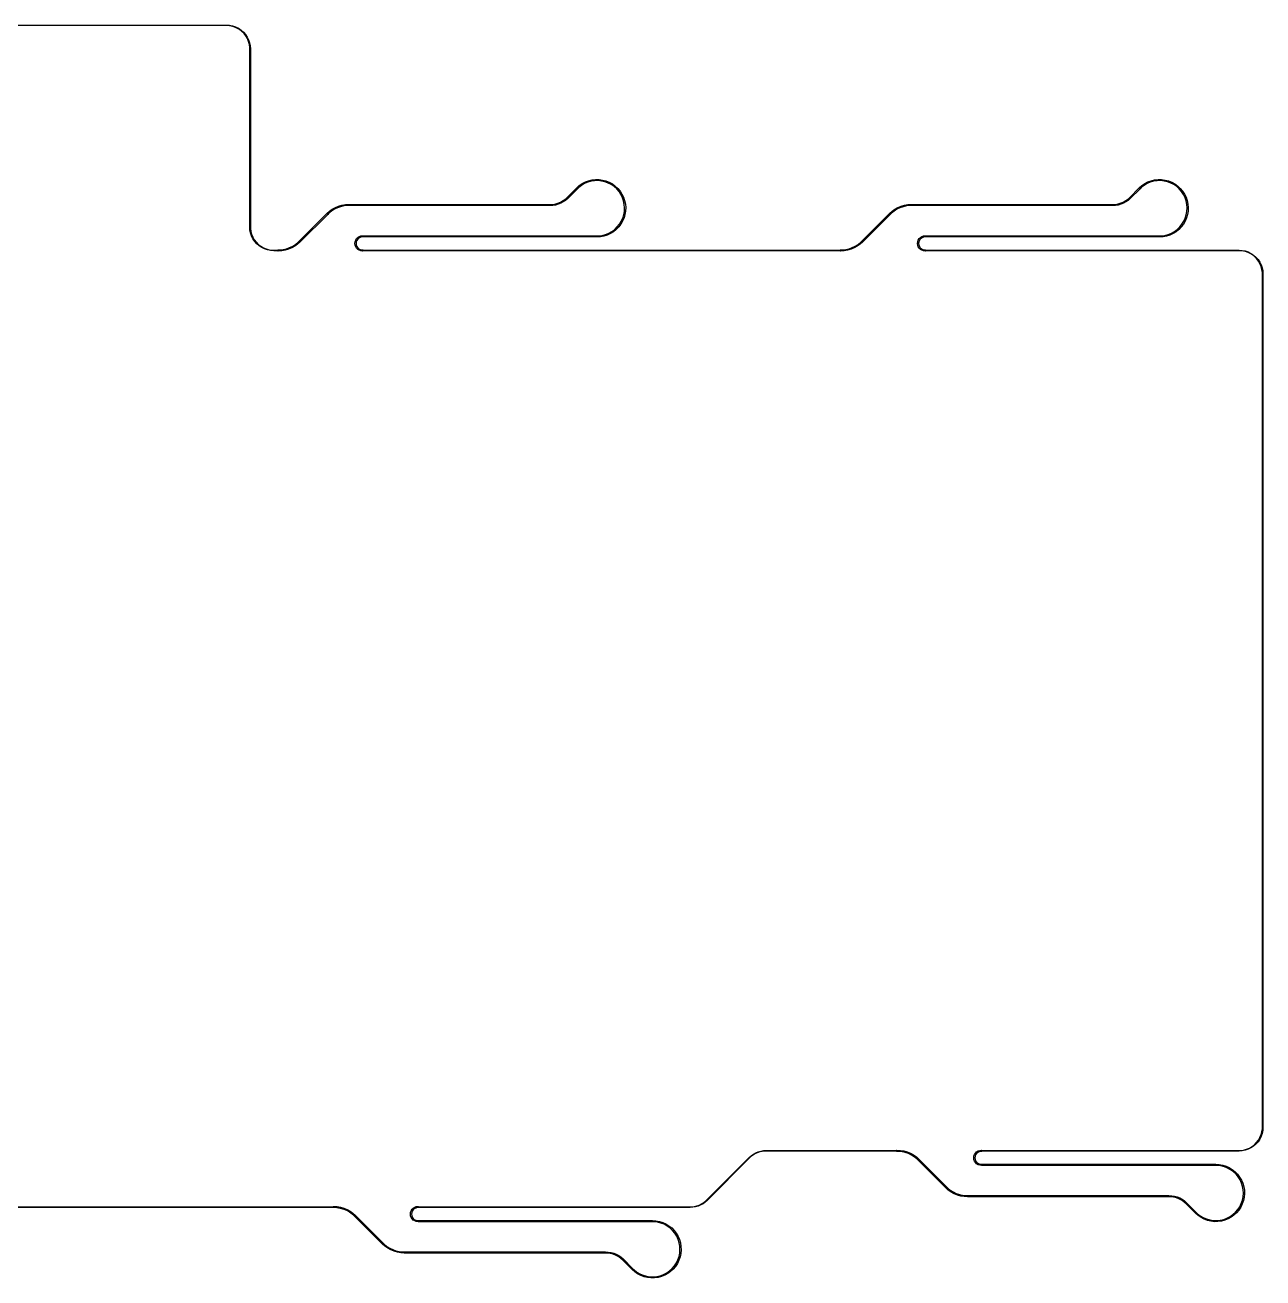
# Model space of a CAD drawing. Extents: x 19 to 228, y -128 to -16.
# Drawn here: x 123.6 to 228.4, y -127.6 to -21.6 of the extents above; entities that cross this region are included whole.
import ezdxf

# ---------------------------------------------------------------- set-up
doc = ezdxf.new("R2010")
doc.units = 0
doc.layers.add('BLACK', color=7, linetype='CONTINUOUS')

msp = doc.modelspace()

# ---------------------------------------------------------------- linework, layer by layer
at = {"layer": 'BLACK', "linetype": 'CONTINUOUS'}
for p, q in [((111.731865, -21.56875), (140.6475, -21.56875)), ((140.6475, -21.61875), (111.731865, -21.61875)), ((140.6475, -21.56875), (140.911813, -21.586074)), ((140.776947, -21.61875), (140.6475, -21.61875)), ((141.033626, -21.652543), (140.776947, -21.61875)), ((140.911813, -21.586074), (141.171604, -21.637751)), ((141.283699, -21.719551), (141.033626, -21.652543)), ((141.171604, -21.637751), (141.422427, -21.722895)), ((141.522885, -21.818627), (141.283699, -21.719551)), ((141.422427, -21.722895), (141.65999, -21.84005)), ((141.747093, -21.948076), (141.522885, -21.818627)), ((141.65999, -21.84005), (141.880228, -21.987212)), ((141.952486, -22.105683), (141.747093, -21.948076)), ((141.880228, -21.987212), (142.079374, -22.161862)), ((142.13555, -22.288751), (141.952486, -22.105683)), ((142.079374, -22.161862), (142.254019, -22.361012)), ((142.293152, -22.494148), (142.13555, -22.288751)), ((142.254019, -22.361012), (142.401175, -22.581254)), ((142.422595, -22.718359), (142.293152, -22.494148)), ((142.401175, -22.581254), (142.518324, -22.81882)), ((142.521665, -22.957548), (142.422595, -22.718359)), ((142.518324, -22.81882), (142.603462, -23.069645)), ((142.588667, -23.207622), (142.521665, -22.957548)), ((142.622454, -23.464302), (142.588667, -23.207622)), ((142.603462, -23.069645), (142.655132, -23.329437)), ((142.62245, -23.593749), (142.622454, -23.464302)), ((142.6225, -23.593749), (142.62245, -23.593749)), ((142.6225, -23.59375), (142.6225, -23.593749)), ((142.6225, -38.64375), (142.6225, -23.59375)), ((142.655132, -23.329437), (142.672425, -23.593374)), ((142.672425, -23.593374), (142.6725, -23.59375)), ((142.6725, -23.59375), (142.6725, -38.64375)), ((170.520522, -35.155206), (170.766394, -34.986521)), ((170.961126, -34.987929), (170.706295, -35.137937)), ((170.766394, -34.986521), (171.031066, -34.849203)), ((171.232866, -34.871319), (170.961126, -34.987929)), ((171.031066, -34.849203), (171.310557, -34.745315)), ((171.517161, -34.789974), (171.232866, -34.871319)), ((171.310557, -34.745315), (171.600662, -34.676422)), ((171.809456, -34.745198), (171.517161, -34.789974)), ((171.600662, -34.676422), (171.89702, -34.643559)), ((172.105065, -34.737709), (171.809456, -34.745198)), ((171.89702, -34.643559), (172.195171, -34.64722)), ((172.399251, -34.767627), (172.105065, -34.737709)), ((172.195171, -34.64722), (172.490632, -34.68735)), ((172.687301, -34.834472), (172.399251, -34.767627)), ((172.490632, -34.68735), (172.778958, -34.763346)), ((172.964597, -34.937173), (172.687301, -34.834472)), ((172.778958, -34.763346), (173.055814, -34.874065)), ((173.226696, -35.074085), (172.964597, -34.937173)), ((173.055814, -34.874065), (173.317034, -35.017841)), ((218.145522, -35.155206), (218.391394, -34.986521)), ((218.586126, -34.987929), (218.331295, -35.137937)), ((218.391394, -34.986521), (218.656066, -34.849203)), ((218.857866, -34.871319), (218.586126, -34.987929)), ((218.656066, -34.849203), (218.935557, -34.745315)), ((219.142161, -34.789974), (218.857866, -34.871319)), ((218.935557, -34.745315), (219.225662, -34.676422)), ((219.434456, -34.745198), (219.142161, -34.789974)), ((219.225662, -34.676422), (219.52202, -34.643559)), ((219.730065, -34.737709), (219.434456, -34.745198)), ((219.52202, -34.643559), (219.820171, -34.64722)), ((220.024251, -34.767627), (219.730065, -34.737709)), ((219.820171, -34.64722), (220.115632, -34.68735)), ((220.312301, -34.834472), (220.024251, -34.767627)), ((220.115632, -34.68735), (220.403958, -34.763346)), ((220.589597, -34.937173), (220.312301, -34.834472)), ((220.403958, -34.763346), (220.680814, -34.874065)), ((220.851696, -35.074085), (220.589597, -34.937173)), ((220.680814, -34.874065), (220.942034, -35.017841)), ((169.471024, -36.178841), (170.297145, -35.35272)), ((170.367854, -35.423431), (169.541281, -36.250005)), ((170.297145, -35.35272), (170.297147, -35.352718)), ((170.297147, -35.352719), (170.520522, -35.155206)), ((170.297147, -35.352718), (170.297147, -35.352719)), ((170.367857, -35.42343), (170.367854, -35.423431)), ((170.367858, -35.42343), (170.367857, -35.42343)), ((170.472459, -35.318937), (170.367858, -35.42343)), ((170.706295, -35.137937), (170.472459, -35.318937)), ((173.469398, -35.243012), (173.226696, -35.074085)), ((173.317034, -35.017841), (173.55869, -35.192512)), ((173.688814, -35.441249), (173.469398, -35.243012)), ((173.55869, -35.192512), (173.777148, -35.39545)), ((173.881426, -35.665617), (173.688814, -35.441249)), ((173.777148, -35.39545), (173.96912, -35.623604)), ((174.044148, -35.912522), (173.881426, -35.665617)), ((173.96912, -35.623604), (174.131721, -35.873541)), ((174.174374, -36.178007), (174.044148, -35.912522)), ((174.131721, -35.873541), (174.262504, -36.141503)), ((217.096024, -36.178841), (217.922145, -35.35272)), ((217.992854, -35.423431), (217.166281, -36.250005)), ((217.922145, -35.35272), (217.922147, -35.352718)), ((217.922147, -35.352719), (218.145522, -35.155206)), ((217.922147, -35.352718), (217.922147, -35.352719)), ((217.992857, -35.42343), (217.992854, -35.423431)), ((217.992858, -35.42343), (217.992857, -35.42343)), ((218.097459, -35.318937), (217.992858, -35.42343)), ((218.331295, -35.137937), (218.097459, -35.318937)), ((221.094398, -35.243012), (220.851696, -35.074085)), ((220.942034, -35.017841), (221.18369, -35.192512)), ((221.313814, -35.441249), (221.094398, -35.243012)), ((221.18369, -35.192512), (221.402148, -35.39545)), ((221.506426, -35.665617), (221.313814, -35.441249)), ((221.402148, -35.39545), (221.59412, -35.623604)), ((221.669148, -35.912522), (221.506426, -35.665617)), ((221.59412, -35.623604), (221.756721, -35.873541)), ((221.799374, -36.178007), (221.669148, -35.912522)), ((221.756721, -35.873541), (221.887504, -36.141503)), ((149.610475, -37.153075), (149.868572, -37.010425)), ((150.039956, -37.038879), (149.783967, -37.162162)), ((149.868572, -37.010425), (150.141017, -36.897569)), ((150.308138, -36.945033), (150.039956, -37.038879)), ((150.141017, -36.897569), (150.424386, -36.815926)), ((150.585141, -36.881804), (150.308138, -36.945033)), ((150.424386, -36.815926), (150.715113, -36.766524)), ((150.867482, -36.849986), (150.585141, -36.881804)), ((150.715113, -36.766524), (151.009544, -36.749983)), ((151.009409, -36.849983), (150.867482, -36.849986)), ((151.009545, -36.85001), (151.009409, -36.849983)), ((151.009544, -36.749983), (151.009544, -36.75001)), ((151.009544, -36.75001), (151.009545, -36.75001)), ((151.009545, -36.75001), (168.04754, -36.75001)), ((151.009546, -36.85001), (151.009545, -36.85001)), ((168.04754, -36.85001), (151.009546, -36.85001)), ((168.04754, -36.75001), (168.047546, -36.750011)), ((168.047545, -36.850008), (168.04754, -36.85001)), ((168.047549, -36.85001), (168.047545, -36.850008)), ((168.047546, -36.750011), (168.047551, -36.75001)), ((168.047827, -36.849952), (168.047549, -36.850008)), ((168.047549, -36.850008), (168.047549, -36.85001)), ((168.047551, -36.75001), (168.047551, -36.749968)), ((168.047551, -36.749968), (168.17874, -36.750037)), ((168.282573, -36.837146), (168.047827, -36.849952)), ((168.17874, -36.750037), (168.438999, -36.71675)), ((168.514806, -36.798819), (168.282573, -36.837146)), ((168.438999, -36.71675), (168.69293, -36.650709)), ((168.741488, -36.735445), (168.514806, -36.798819)), ((168.69293, -36.650709), (168.936429, -36.552981)), ((168.959925, -36.647775), (168.741488, -36.735445)), ((168.936429, -36.552981), (169.165559, -36.425145)), ((169.167523, -36.536851), (168.959925, -36.647775)), ((169.165559, -36.425145), (169.376616, -36.269269)), ((169.361815, -36.403991), (169.167523, -36.536851)), ((169.540492, -36.250774), (169.361815, -36.403991)), ((169.376616, -36.269269), (169.471024, -36.178841)), ((169.540493, -36.250775), (169.540492, -36.250774)), ((169.540697, -36.250395), (169.540493, -36.250775)), ((169.541281, -36.250005), (169.540697, -36.250395)), ((174.270014, -36.457817), (174.174374, -36.178007)), ((174.262504, -36.141503), (174.359501, -36.423459)), ((174.329538, -36.747468), (174.270014, -36.457817)), ((174.351991, -37.042318), (174.329538, -36.747468)), ((174.337013, -37.337643), (174.351991, -37.042318)), ((174.359501, -36.423459), (174.421255, -36.715167)), ((174.421255, -36.715167), (174.446837, -37.012242)), ((174.446837, -37.012242), (174.435861, -37.310214)), ((197.235475, -37.153075), (197.493572, -37.010425)), ((197.664956, -37.038879), (197.408967, -37.162162)), ((197.493572, -37.010425), (197.766017, -36.897569)), ((197.933138, -36.945033), (197.664956, -37.038879)), ((197.766017, -36.897569), (198.049386, -36.815926)), ((198.210141, -36.881804), (197.933138, -36.945033)), ((198.049386, -36.815926), (198.340113, -36.766524)), ((198.492482, -36.849986), (198.210141, -36.881804)), ((198.340113, -36.766524), (198.634544, -36.749983)), ((198.634409, -36.849983), (198.492482, -36.849986)), ((198.634545, -36.85001), (198.634409, -36.849983)), ((198.634544, -36.749983), (198.634544, -36.75001)), ((198.634544, -36.75001), (198.634545, -36.75001)), ((198.634545, -36.75001), (215.67254, -36.75001)), ((198.634546, -36.85001), (198.634545, -36.85001)), ((215.67254, -36.85001), (198.634546, -36.85001)), ((215.67254, -36.75001), (215.672546, -36.750011)), ((215.672545, -36.850008), (215.67254, -36.85001)), ((215.672549, -36.85001), (215.672545, -36.850008)), ((215.672546, -36.750011), (215.672551, -36.75001)), ((215.672827, -36.849952), (215.672549, -36.850008)), ((215.672549, -36.850008), (215.672549, -36.85001)), ((215.672551, -36.75001), (215.672551, -36.749968)), ((215.672551, -36.749968), (215.80374, -36.750037)), ((215.907573, -36.837146), (215.672827, -36.849952)), ((215.80374, -36.750037), (216.063999, -36.71675)), ((216.139806, -36.798819), (215.907573, -36.837146)), ((216.063999, -36.71675), (216.31793, -36.650709)), ((216.366488, -36.735445), (216.139806, -36.798819)), ((216.31793, -36.650709), (216.561429, -36.552981)), ((216.584925, -36.647775), (216.366488, -36.735445)), ((216.561429, -36.552981), (216.790559, -36.425145)), ((216.792523, -36.536851), (216.584925, -36.647775)), ((216.790559, -36.425145), (217.001616, -36.269269)), ((216.986815, -36.403991), (216.792523, -36.536851)), ((217.165492, -36.250774), (216.986815, -36.403991)), ((217.001616, -36.269269), (217.096024, -36.178841)), ((217.165493, -36.250775), (217.165492, -36.250774)), ((217.165697, -36.250395), (217.165493, -36.250775)), ((217.166281, -36.250005), (217.165697, -36.250395)), ((221.895014, -36.457817), (221.799374, -36.178007)), ((221.887504, -36.141503), (221.984501, -36.423459)), ((221.954538, -36.747468), (221.895014, -36.457817)), ((221.976991, -37.042318), (221.954538, -36.747468)), ((221.962013, -37.337643), (221.976991, -37.042318)), ((221.984501, -36.423459), (222.046255, -36.715167)), ((222.046255, -36.715167), (222.071837, -37.012242)), ((222.071837, -37.012242), (222.060861, -37.310214)), ((146.817498, -39.85282), (149.150089, -37.520229)), ((149.2208, -37.59094), (146.888207, -39.923531)), ((149.150089, -37.520228), (149.369972, -37.323725)), ((149.150089, -37.520229), (149.150089, -37.520228)), ((149.321253, -37.490484), (149.2208, -37.59094)), ((149.543391, -37.313331), (149.321253, -37.490484)), ((149.369972, -37.323725), (149.610475, -37.153075)), ((149.783967, -37.162162), (149.543391, -37.313331)), ((174.187966, -38.165031), (174.037823, -38.422645)), ((174.07286, -38.179548), (174.19632, -37.910851)), ((174.305445, -37.890976), (174.187966, -38.165031)), ((174.19632, -37.910851), (174.284844, -37.628708)), ((174.284844, -37.628708), (174.337013, -37.337643)), ((174.388493, -37.604601), (174.305445, -37.890976)), ((174.435861, -37.310214), (174.388493, -37.604601)), ((194.442498, -39.85282), (196.775089, -37.520229)), ((196.8458, -37.59094), (194.513207, -39.923531)), ((196.775089, -37.520228), (196.994972, -37.323725)), ((196.775089, -37.520229), (196.775089, -37.520228)), ((196.946253, -37.490484), (196.8458, -37.59094)), ((197.168391, -37.313331), (196.946253, -37.490484)), ((196.994972, -37.323725), (197.235475, -37.153075)), ((197.408967, -37.162162), (197.168391, -37.313331)), ((221.812966, -38.165031), (221.662823, -38.422645)), ((221.69786, -38.179548), (221.82132, -37.910851)), ((221.930445, -37.890976), (221.812966, -38.165031)), ((221.82132, -37.910851), (221.909844, -37.628708)), ((221.909844, -37.628708), (221.962013, -37.337643)), ((222.013493, -37.604601), (221.930445, -37.890976)), ((222.060861, -37.310214), (222.013493, -37.604601)), ((142.622574, -38.644125), (142.6225, -38.64375)), ((142.639868, -38.908063), (142.622574, -38.644125)), ((142.691538, -39.167855), (142.639868, -38.908063)), ((142.6725, -38.64375), (142.6725, -38.643751)), ((142.6725, -38.643751), (142.67255, -38.643751)), ((142.67255, -38.643751), (142.672546, -38.773198)), ((142.672546, -38.773198), (142.706333, -39.029878)), ((142.776676, -39.41868), (142.691538, -39.167855)), ((142.706333, -39.029878), (142.773335, -39.279952)), ((172.743751, -39.291617), (173.018357, -39.181926)), ((173.16239, -39.216089), (172.8913, -39.340257)), ((173.018357, -39.181926), (173.276905, -39.03842)), ((173.416242, -39.05967), (173.16239, -39.216089)), ((173.276905, -39.03842), (173.515251, -38.8634)), ((173.649038, -38.873354), (173.416242, -39.05967)), ((173.515251, -38.8634), (173.729575, -38.65967)), ((173.857276, -38.659942), (173.649038, -38.873354)), ((173.729575, -38.65967), (173.916443, -38.430496)), ((174.037823, -38.422645), (173.857276, -38.659942)), ((173.916443, -38.430496), (174.07286, -38.179548)), ((220.368751, -39.291617), (220.643357, -39.181926)), ((220.78739, -39.216089), (220.5163, -39.340257)), ((220.643357, -39.181926), (220.901905, -39.03842)), ((221.041242, -39.05967), (220.78739, -39.216089)), ((220.901905, -39.03842), (221.140251, -38.8634)), ((221.274038, -38.873354), (221.041242, -39.05967)), ((221.140251, -38.8634), (221.354575, -38.65967)), ((221.482276, -38.659942), (221.274038, -38.873354)), ((221.354575, -38.65967), (221.541443, -38.430496)), ((221.662823, -38.422645), (221.482276, -38.659942)), ((221.541443, -38.430496), (221.69786, -38.179548)), ((142.773335, -39.279952), (142.872405, -39.519141)), ((142.893825, -39.656246), (142.776676, -39.41868)), ((142.872405, -39.519141), (143.001848, -39.743352)), ((143.040981, -39.876488), (142.893825, -39.656246)), ((143.001848, -39.743352), (143.15945, -39.948749)), ((143.215626, -40.075638), (143.040981, -39.876488)), ((143.15945, -39.948749), (143.342514, -40.131817)), ((143.414772, -40.250288), (143.215626, -40.075638)), ((143.342514, -40.131817), (143.547907, -40.289424)), ((143.63501, -40.39745), (143.414772, -40.250288)), ((143.547907, -40.289424), (143.772115, -40.418873)), ((145.998336, -40.404868), (146.254325, -40.281589)), ((146.427816, -40.290679), (146.169719, -40.433325)), ((146.254325, -40.281589), (146.494901, -40.130425)), ((146.66832, -40.120033), (146.427816, -40.290679)), ((146.494901, -40.130425), (146.717041, -39.953276)), ((146.888206, -39.923533), (146.66832, -40.120033)), ((146.717041, -39.953276), (146.817496, -39.852822)), ((146.817496, -39.852822), (146.817498, -39.85282)), ((146.888207, -39.923531), (146.888206, -39.923534)), ((146.888206, -39.923534), (146.888206, -39.923533)), ((151.52715, -40.0484), (151.54333, -39.904796)), ((151.54333, -40.192004), (151.52715, -40.0484)), ((151.54333, -39.904796), (151.59106, -39.768393)), ((151.59106, -40.328407), (151.54333, -40.192004)), ((151.59106, -39.768393), (151.667945, -39.646031)), ((151.639108, -39.916931), (151.623145, -40.0484)), ((151.623145, -40.0484), (151.639108, -40.179869)), ((151.68607, -39.793102), (151.639108, -39.916931)), ((151.639108, -40.179869), (151.68607, -40.303698)), ((151.667945, -39.646031), (151.770131, -39.543845)), ((151.761302, -39.68411), (151.68607, -39.793102)), ((151.860431, -39.59629), (151.761302, -39.68411)), ((151.770131, -39.543845), (151.892493, -39.46696)), ((151.977696, -39.534744), (151.860431, -39.59629)), ((151.892493, -39.46696), (152.028896, -39.41923)), ((152.106283, -39.50305), (151.977696, -39.534744)), ((152.028896, -39.41923), (152.1725, -39.40305)), ((152.172108, -39.50305), (152.106283, -39.50305)), ((152.1725, -39.503128), (152.172108, -39.50305)), ((152.1725, -39.40305), (152.1725, -39.403128)), ((152.1725, -39.403128), (172.0163, -39.403122)), ((172.0163, -39.503122), (152.1725, -39.503128)), ((172.0163, -39.403122), (172.016535, -39.403168)), ((172.313913, -39.484885), (172.0163, -39.503169)), ((172.0163, -39.503169), (172.0163, -39.503122)), ((172.016535, -39.403168), (172.164152, -39.403094)), ((172.164152, -39.403094), (172.457486, -39.365735)), ((172.607049, -39.430307), (172.313913, -39.484885)), ((172.457486, -39.365735), (172.743751, -39.291617)), ((172.8913, -39.340257), (172.607049, -39.430307)), ((193.623336, -40.404868), (193.879325, -40.281589)), ((194.052816, -40.290679), (193.794719, -40.433325)), ((193.879325, -40.281589), (194.119901, -40.130425)), ((194.29332, -40.120033), (194.052816, -40.290679)), ((194.119901, -40.130425), (194.342041, -39.953276)), ((194.513206, -39.923533), (194.29332, -40.120033)), ((194.342041, -39.953276), (194.442496, -39.852822)), ((194.442496, -39.852822), (194.442498, -39.85282)), ((194.513207, -39.923531), (194.513206, -39.923534)), ((194.513206, -39.923534), (194.513206, -39.923533)), ((199.15215, -40.0484), (199.16833, -39.904796)), ((199.16833, -40.192004), (199.15215, -40.0484)), ((199.16833, -39.904796), (199.21606, -39.768393)), ((199.21606, -40.328407), (199.16833, -40.192004)), ((199.21606, -39.768393), (199.292945, -39.646031)), ((199.264108, -39.916931), (199.248145, -40.0484)), ((199.248145, -40.0484), (199.264108, -40.179869)), ((199.31107, -39.793102), (199.264108, -39.916931)), ((199.264108, -40.179869), (199.31107, -40.303698)), ((199.292945, -39.646031), (199.395131, -39.543845)), ((199.386302, -39.68411), (199.31107, -39.793102)), ((199.485431, -39.59629), (199.386302, -39.68411)), ((199.395131, -39.543845), (199.517493, -39.46696)), ((199.602696, -39.534744), (199.485431, -39.59629)), ((199.517493, -39.46696), (199.653896, -39.41923)), ((199.731283, -39.50305), (199.602696, -39.534744)), ((199.653896, -39.41923), (199.7975, -39.40305)), ((199.797108, -39.50305), (199.731283, -39.50305)), ((199.7975, -39.503128), (199.797108, -39.50305)), ((199.7975, -39.40305), (199.7975, -39.403128)), ((199.7975, -39.403128), (219.6413, -39.403122)), ((219.6413, -39.503122), (199.7975, -39.503128)), ((219.6413, -39.403122), (219.641535, -39.403168)), ((219.938913, -39.484885), (219.6413, -39.503169)), ((219.6413, -39.503169), (219.6413, -39.503122)), ((219.641535, -39.403168), (219.789152, -39.403094)), ((219.789152, -39.403094), (220.082486, -39.365735)), ((220.232049, -39.430307), (219.938913, -39.484885)), ((220.082486, -39.365735), (220.368751, -39.291617)), ((220.5163, -39.340257), (220.232049, -39.430307)), ((143.872573, -40.514605), (143.63501, -40.39745)), ((143.772115, -40.418873), (144.011301, -40.517949)), ((144.123396, -40.599749), (143.872573, -40.514605)), ((144.011301, -40.517949), (144.261374, -40.584957)), ((144.383187, -40.651426), (144.123396, -40.599749)), ((144.261374, -40.584957), (144.518053, -40.61875)), ((144.6475, -40.66875), (144.383187, -40.651426)), ((144.518053, -40.61875), (144.6475, -40.61875)), ((144.6475, -40.61875), (144.988135, -40.618752)), ((144.988134, -40.668752), (144.6475, -40.66875)), ((144.999362, -40.684204), (144.988134, -40.668752)), ((144.988135, -40.618752), (144.99936, -40.603303)), ((144.99936, -40.603303), (145.028749, -40.593753)), ((145.028751, -40.693753), (144.999362, -40.684204)), ((145.028749, -40.593753), (145.028749, -40.593758)), ((145.028749, -40.593758), (145.170812, -40.593755)), ((145.32318, -40.677218), (145.028751, -40.693758)), ((145.028751, -40.693758), (145.028751, -40.693753)), ((145.170812, -40.593755), (145.453152, -40.561939)), ((145.613906, -40.627818), (145.32318, -40.677218)), ((145.453152, -40.561939), (145.730154, -40.498712)), ((145.897274, -40.546178), (145.613906, -40.627818)), ((145.730154, -40.498712), (145.998336, -40.404868)), ((146.169719, -40.433325), (145.897274, -40.546178)), ((151.667945, -40.450769), (151.59106, -40.328407)), ((151.770131, -40.552955), (151.667945, -40.450769)), ((151.68607, -40.303698), (151.761302, -40.41269)), ((151.761302, -40.41269), (151.860431, -40.50051)), ((151.892493, -40.62984), (151.770131, -40.552955)), ((151.860431, -40.50051), (151.977696, -40.562056)), ((152.028896, -40.67757), (151.892493, -40.62984)), ((151.977696, -40.562056), (152.106283, -40.59375)), ((152.1725, -40.69375), (152.028896, -40.67757)), ((152.106283, -40.59375), (152.1725, -40.59375)), ((152.1725, -40.59375), (152.201889, -40.603299)), ((152.201889, -40.684201), (152.1725, -40.69375)), ((152.201889, -40.603299), (152.213115, -40.61875)), ((152.213115, -40.66875), (152.201889, -40.684201)), ((152.213115, -40.61875), (192.613137, -40.61875)), ((192.613133, -40.66875), (152.213115, -40.66875)), ((192.624362, -40.684204), (192.613133, -40.66875)), ((192.613137, -40.61875), (192.62436, -40.603303)), ((192.62436, -40.603303), (192.653749, -40.593753)), ((192.653751, -40.693753), (192.624362, -40.684204)), ((192.653749, -40.593753), (192.653749, -40.593758)), ((192.653749, -40.593758), (192.795812, -40.593755)), ((192.94818, -40.677218), (192.653751, -40.693758)), ((192.653751, -40.693758), (192.653751, -40.693753)), ((192.795812, -40.593755), (193.078152, -40.561939)), ((193.238906, -40.627818), (192.94818, -40.677218)), ((193.078152, -40.561939), (193.355154, -40.498712)), ((193.522274, -40.546178), (193.238906, -40.627818)), ((193.355154, -40.498712), (193.623336, -40.404868)), ((193.794719, -40.433325), (193.522274, -40.546178)), ((199.292945, -40.450769), (199.21606, -40.328407)), ((199.395131, -40.552955), (199.292945, -40.450769)), ((199.31107, -40.303698), (199.386302, -40.41269)), ((199.386302, -40.41269), (199.485431, -40.50051)), ((199.517493, -40.62984), (199.395131, -40.552955)), ((199.485431, -40.50051), (199.602696, -40.562056)), ((199.653896, -40.67757), (199.517493, -40.62984)), ((199.602696, -40.562056), (199.731283, -40.59375)), ((199.7975, -40.69375), (199.653896, -40.67757)), ((199.731283, -40.59375), (199.7975, -40.59375)), ((199.7975, -40.59375), (199.826889, -40.603299)), ((199.826889, -40.684201), (199.7975, -40.69375)), ((199.826889, -40.603299), (199.838115, -40.61875)), ((199.838115, -40.66875), (199.826889, -40.684201)), ((199.838115, -40.61875), (209.3225, -40.61875)), ((209.3225, -40.66875), (199.838115, -40.66875)), ((209.3225, -40.61875), (226.3725, -40.61875)), ((226.3725, -40.66875), (209.3225, -40.66875)), ((226.3725, -40.61875), (226.636813, -40.636074)), ((226.501947, -40.66875), (226.3725, -40.66875)), ((226.758626, -40.702543), (226.501947, -40.66875)), ((226.636813, -40.636074), (226.896604, -40.687751)), ((227.008699, -40.769551), (226.758626, -40.702543)), ((226.896604, -40.687751), (227.147427, -40.772895)), ((227.247885, -40.868627), (227.008699, -40.769551)), ((227.147427, -40.772895), (227.38499, -40.89005)), ((227.472093, -40.998076), (227.247885, -40.868627)), ((227.38499, -40.89005), (227.605228, -41.037212)), ((227.677486, -41.155683), (227.472093, -40.998076)), ((227.605228, -41.037212), (227.804374, -41.211862)), ((227.86055, -41.338751), (227.677486, -41.155683)), ((227.804374, -41.211862), (227.979019, -41.411012)), ((228.018152, -41.544148), (227.86055, -41.338751)), ((227.979019, -41.411012), (228.126175, -41.631254)), ((228.147595, -41.768359), (228.018152, -41.544148)), ((228.126175, -41.631254), (228.243324, -41.86882)), ((228.246665, -42.007548), (228.147595, -41.768359)), ((228.243324, -41.86882), (228.328462, -42.119645)), ((228.313667, -42.257622), (228.246665, -42.007548)), ((228.347454, -42.514302), (228.313667, -42.257622)), ((228.328462, -42.119645), (228.380132, -42.379437)), ((228.380132, -42.379437), (228.397425, -42.643374)), ((228.34745, -42.643749), (228.347454, -42.514302)), ((228.3475, -42.643749), (228.34745, -42.643749)), ((228.3475, -42.64375), (228.3475, -42.643749)), ((228.3475, -114.84375), (228.3475, -42.64375)), ((228.397425, -42.643374), (228.3975, -42.64375)), ((228.3975, -42.64375), (228.3975, -114.843749)), ((228.14764, -115.719163), (228.246713, -115.479968)), ((228.328511, -115.367868), (228.243371, -115.618699)), ((228.246713, -115.479968), (228.313716, -115.229888)), ((228.313716, -115.229888), (228.347503, -114.973201)), ((228.380182, -115.10807), (228.328511, -115.367868)), ((228.3475, -114.843751), (228.3475, -114.84375)), ((228.347503, -114.973201), (228.3475, -114.843751)), ((228.3975, -114.843749), (228.380182, -115.10807)), ((227.008715, -116.717997), (227.247908, -116.618918)), ((227.385015, -116.597493), (227.147446, -116.714651)), ((227.247908, -116.618918), (227.472121, -116.489466)), ((227.605259, -116.450328), (227.385015, -116.597493)), ((227.472121, -116.489466), (227.677519, -116.331855)), ((227.804409, -116.275673), (227.605259, -116.450328)), ((227.677519, -116.331855), (227.860588, -116.148782)), ((227.979058, -116.076518), (227.804409, -116.275673)), ((227.860588, -116.148782), (228.018193, -115.94338)), ((228.126218, -115.856271), (227.979058, -116.076518)), ((228.018193, -115.94338), (228.14764, -115.719163)), ((228.243371, -115.618699), (228.126218, -115.856271)), ((181.315608, -121.002785), (184.906536, -117.411859)), ((184.94189, -117.447215), (181.350964, -121.038142)), ((184.906536, -117.411859), (184.906537, -117.411858)), ((184.906537, -117.411858), (185.075863, -117.260546)), ((184.941891, -117.447216), (184.94189, -117.447215)), ((185.02032, -117.36879), (184.941891, -117.447216)), ((185.193754, -117.230486), (185.02032, -117.36879)), ((185.075863, -117.260546), (185.261067, -117.129141)), ((185.381581, -117.112469), (185.193754, -117.230486)), ((185.261067, -117.129141), (185.459817, -117.019297)), ((185.58144, -117.016221), (185.381581, -117.112469)), ((185.459817, -117.019297), (185.669615, -116.932394)), ((185.790819, -116.942955), (185.58144, -117.016221)), ((185.669615, -116.932394), (185.887824, -116.869526)), ((186.007083, -116.89359), (185.790819, -116.942955)), ((185.887824, -116.869526), (186.111699, -116.831483)), ((186.227514, -116.868747), (186.007083, -116.89359)), ((186.111699, -116.831483), (186.338426, -116.818743)), ((186.338428, -116.868743), (186.227514, -116.868747)), ((186.338426, -116.818743), (186.338426, -116.81875)), ((186.338426, -116.81875), (186.340463, -116.819411)), ((186.340464, -116.868088), (186.338428, -116.86875)), ((186.338428, -116.86875), (186.338428, -116.868743)), ((186.340463, -116.819411), (186.343791, -116.81875)), ((186.343791, -116.86875), (186.340464, -116.868088)), ((186.343791, -116.81875), (197.375635, -116.81875)), ((197.375635, -116.86875), (186.343791, -116.86875)), ((197.375635, -116.81875), (197.386862, -116.803299)), ((197.38686, -116.8842), (197.375635, -116.86875)), ((197.416249, -116.89375), (197.38686, -116.8842)), ((197.386862, -116.803299), (197.416251, -116.79375)), ((197.558311, -116.893753), (197.416249, -116.89375)), ((197.416251, -116.79375), (197.710679, -116.81029)), ((197.840649, -116.92557), (197.558311, -116.893753)), ((197.710679, -116.81029), (198.001403, -116.859692)), ((198.117649, -116.988799), (197.840649, -116.92557)), ((198.001403, -116.859692), (198.284768, -116.941335)), ((198.385828, -117.082645), (198.117649, -116.988799)), ((198.284768, -116.941335), (198.55721, -117.05419)), ((198.641813, -117.205927), (198.385828, -117.082645)), ((198.55721, -117.05419), (198.815304, -117.19684)), ((198.882385, -117.357096), (198.641813, -117.205927)), ((198.815304, -117.19684), (199.055802, -117.367491)), ((199.104519, -117.534249), (198.882385, -117.357096)), ((199.055802, -117.367491), (199.2755, -117.563832)), ((199.20497, -117.634705), (199.104519, -117.534249)), ((199.204995, -117.63468), (199.20497, -117.634705)), ((199.204997, -117.634681), (199.204995, -117.63468)), ((201.537589, -119.967274), (199.204997, -117.634681)), ((199.2755, -117.563832), (199.275706, -117.56397)), ((199.275706, -117.56397), (199.275707, -117.56397)), ((199.275707, -117.56397), (199.275708, -117.563972)), ((199.275708, -117.563972), (201.6083, -119.896563)), ((203.914725, -117.4391), (203.930903, -117.295513)), ((203.930903, -117.582687), (203.914725, -117.4391)), ((203.930903, -117.295513), (203.978627, -117.159126)), ((203.978627, -117.719074), (203.930903, -117.582687)), ((203.978627, -117.159126), (204.055504, -117.036778)), ((204.026681, -117.307649), (204.01072, -117.4391)), ((204.01072, -117.4391), (204.026681, -117.570551)), ((204.073637, -117.183837), (204.026681, -117.307649)), ((204.026681, -117.570551), (204.073637, -117.694363)), ((204.055504, -117.036778), (204.157678, -116.934604)), ((204.148858, -117.07486), (204.073637, -117.183837)), ((204.073637, -117.694363), (204.148858, -117.80334)), ((204.247973, -116.987051), (204.148858, -117.07486)), ((204.157678, -116.934604), (204.280026, -116.857727)), ((204.365223, -116.925514), (204.247973, -116.987051)), ((204.280026, -116.857727), (204.416413, -116.810003)), ((204.493792, -116.893825), (204.365223, -116.925514)), ((204.416413, -116.810003), (204.56, -116.793825)), ((204.56, -116.893825), (204.493792, -116.893825)), ((204.56, -116.793825), (204.56, -116.793753)), ((204.56, -116.793753), (204.589389, -116.803302)), ((204.589389, -116.884204), (204.56, -116.893753)), ((204.56, -116.893753), (204.56, -116.893825)), ((204.589389, -116.803302), (204.600612, -116.818749)), ((204.600617, -116.868749), (204.589389, -116.884204)), ((204.600612, -116.818749), (226.3725, -116.8187)), ((226.372346, -116.8687), (204.600617, -116.868749)), ((226.3725, -116.86875), (226.372346, -116.8687)), ((226.3725, -116.8187), (226.373003, -116.8188)), ((226.63682, -116.851475), (226.3725, -116.8688)), ((226.3725, -116.8688), (226.3725, -116.86875)), ((226.373003, -116.8188), (226.50195, -116.8188)), ((226.50195, -116.8188), (226.758636, -116.785006)), ((226.896617, -116.799798), (226.63682, -116.851475)), ((226.758636, -116.785006), (227.008715, -116.717997)), ((227.147446, -116.714651), (226.896617, -116.799798)), ((204.055504, -117.841422), (203.978627, -117.719074)), ((204.157678, -117.943596), (204.055504, -117.841422)), ((204.148858, -117.80334), (204.247973, -117.891149)), ((204.280026, -118.020473), (204.157678, -117.943596)), ((204.247973, -117.891149), (204.365223, -117.952686)), ((204.416413, -118.068197), (204.280026, -118.020473)), ((204.365223, -117.952686), (204.493792, -117.984375)), ((204.56, -118.084375), (204.416413, -118.068197)), ((204.493792, -117.984375), (204.56, -117.984375)), ((204.56, -117.984375), (224.4038, -117.984381)), ((224.4038, -118.084381), (204.56, -118.084375)), ((224.4038, -117.984381), (224.701406, -118.002665)), ((224.551649, -118.084456), (224.4038, -118.084381)), ((224.844977, -118.121814), (224.551649, -118.084456)), ((224.701406, -118.002665), (224.994537, -118.057241)), ((225.131235, -118.195931), (224.844977, -118.121814)), ((224.994537, -118.057241), (225.278782, -118.147289)), ((225.405835, -118.30562), (225.131235, -118.195931)), ((225.278782, -118.147289), (225.549866, -118.271455)), ((225.664378, -118.449122), (225.405835, -118.30562)), ((225.549866, -118.271455), (225.803713, -118.42787)), ((225.902718, -118.624138), (225.664378, -118.449122)), ((225.803713, -118.42787), (226.036504, -118.614183)), ((226.117038, -118.827863), (225.902718, -118.624138)), ((226.036504, -118.614183), (226.244737, -118.82759)), ((226.303902, -119.057033), (226.117038, -118.827863)), ((226.244737, -118.82759), (226.425282, -119.064882)), ((226.460316, -119.307975), (226.303902, -119.057033)), ((226.425282, -119.064882), (226.575421, -119.322491)), ((226.583773, -119.576667), (226.460316, -119.307975)), ((226.575421, -119.322491), (226.692897, -119.59654)), ((226.672295, -119.858803), (226.583773, -119.576667)), ((226.692897, -119.59654), (226.775944, -119.882909)), ((201.537749, -119.96738), (201.537589, -119.967274)), ((201.757489, -120.163757), (201.537749, -119.96738)), ((201.6083, -119.896563), (201.608318, -119.896544)), ((201.608318, -119.896544), (201.708771, -119.996999)), ((201.708771, -119.996999), (201.930906, -120.174151)), ((201.997989, -120.334406), (201.757489, -120.163757)), ((201.930906, -120.174151), (202.17148, -120.325318)), ((202.256083, -120.477054), (201.997989, -120.334406)), ((202.17148, -120.325318), (202.427466, -120.448599)), ((202.528526, -120.589909), (202.256083, -120.477054)), ((202.427466, -120.448599), (202.695645, -120.542444)), ((202.811892, -120.67155), (202.528526, -120.589909)), ((202.695645, -120.542444), (202.972646, -120.605673)), ((203.102616, -120.720952), (202.811892, -120.67155)), ((202.972646, -120.605673), (203.254984, -120.63749)), ((203.397044, -120.737493), (203.102616, -120.720952)), ((203.254984, -120.63749), (203.397046, -120.637493)), ((203.397045, -120.737493), (203.397044, -120.737492)), ((203.397044, -120.737492), (203.397044, -120.737493)), ((220.43504, -120.737493), (203.397045, -120.737493)), ((203.397046, -120.637493), (220.43504, -120.637493)), ((220.43504, -120.637493), (220.435045, -120.637494)), ((220.435046, -120.737491), (220.43504, -120.737493)), ((220.435045, -120.637494), (220.435049, -120.637493)), ((220.435051, -120.737493), (220.435046, -120.737491)), ((220.435049, -120.637493), (220.670078, -120.650316)), ((220.566243, -120.737424), (220.435051, -120.737493)), ((220.826507, -120.770712), (220.566243, -120.737424)), ((220.670078, -120.650316), (220.902315, -120.688643)), ((221.080443, -120.836754), (220.826507, -120.770712)), ((220.902315, -120.688643), (221.129001, -120.752019)), ((221.323947, -120.934485), (221.080443, -120.836754)), ((221.129001, -120.752019), (221.347443, -120.839691)), ((221.347443, -120.839691), (221.555045, -120.950617)), ((226.657466, -121.029669), (226.716989, -120.740024)), ((226.724463, -120.149862), (226.672295, -119.858803)), ((226.716989, -120.740024), (226.739441, -120.44518)), ((226.739441, -120.44518), (226.724463, -120.149862)), ((226.808706, -120.772324), (226.746953, -121.064027)), ((226.775944, -119.882909), (226.823311, -120.177291)), ((226.834287, -120.475256), (226.808706, -120.772324)), ((226.823311, -120.177291), (226.834287, -120.475256)), ((149.680781, -121.631249), (97.444364, -121.631247)), ((97.444365, -121.581247), (149.680781, -121.581249)), ((149.680781, -121.581249), (149.692008, -121.565799)), ((149.692008, -121.646701), (149.680781, -121.631249)), ((149.692008, -121.565799), (149.721397, -121.55625)), ((149.721397, -121.65625), (149.692008, -121.646701)), ((149.721397, -121.55625), (150.015827, -121.572785)), ((149.863461, -121.65625), (149.721397, -121.65625)), ((150.145801, -121.688062), (149.863461, -121.65625)), ((150.015827, -121.572785), (150.306555, -121.622181)), ((150.422804, -121.751286), (150.145801, -121.688062)), ((150.306555, -121.622181), (150.589923, -121.703819)), ((150.690987, -121.845128), (150.422804, -121.751286)), ((150.589923, -121.703819), (150.86237, -121.816671)), ((150.946976, -121.968407), (150.690987, -121.845128)), ((150.86237, -121.816671), (151.120467, -121.959318)), ((156.236005, -122.058006), (156.283734, -121.921613)), ((156.283734, -121.921613), (156.360617, -121.799261)), ((156.360617, -121.799261), (156.4628, -121.697086)), ((156.453971, -121.837345), (156.378743, -121.946325)), ((156.553095, -121.749536), (156.453971, -121.837345)), ((156.4628, -121.697086), (156.585158, -121.620212)), ((156.670354, -121.688002), (156.553095, -121.749536)), ((156.585158, -121.620212), (156.721555, -121.572494)), ((156.798931, -121.65632), (156.670354, -121.688002)), ((156.721555, -121.572494), (156.865151, -121.556325)), ((156.865143, -121.656325), (156.798931, -121.65632)), ((156.894533, -121.646706), (156.865143, -121.656253)), ((156.865143, -121.656253), (156.865143, -121.656325)), ((156.865151, -121.556325), (156.865151, -121.556253)), ((156.865151, -121.556253), (156.894539, -121.565804)), ((156.905765, -121.63125), (156.894533, -121.646706)), ((156.894539, -121.565804), (156.905759, -121.58125)), ((156.905759, -121.58125), (179.913709, -121.58125)), ((179.913709, -121.63125), (156.905765, -121.63125)), ((179.913709, -121.58125), (179.917035, -121.581911)), ((179.917036, -121.630588), (179.913709, -121.63125)), ((179.917035, -121.581911), (179.919072, -121.58125)), ((179.919074, -121.63125), (179.917036, -121.630588)), ((179.919072, -121.58125), (179.919072, -121.581257)), ((179.919072, -121.581257), (180.029985, -121.581253)), ((180.145801, -121.618517), (179.919074, -121.631257)), ((179.919074, -121.631257), (179.919074, -121.63125)), ((180.029985, -121.581253), (180.250417, -121.556411)), ((180.369676, -121.580474), (180.145801, -121.618517)), ((180.250417, -121.556411), (180.466681, -121.507045)), ((180.587884, -121.517606), (180.369676, -121.580474)), ((180.466681, -121.507045), (180.676059, -121.433779)), ((180.797682, -121.430704), (180.587884, -121.517606)), ((180.676059, -121.433779), (180.875918, -121.337532)), ((180.996433, -121.320859), (180.797682, -121.430704)), ((180.875918, -121.337532), (181.063745, -121.219515)), ((181.181636, -121.189455), (180.996433, -121.320859)), ((181.063745, -121.219515), (181.237179, -121.081211)), ((181.35096, -121.038144), (181.181636, -121.189455)), ((181.237179, -121.081211), (181.315608, -121.002785)), ((181.350964, -121.038142), (181.35096, -121.038144)), ((221.553081, -121.062323), (221.323947, -120.934485)), ((221.764142, -121.218203), (221.553081, -121.062323)), ((221.555045, -120.950617), (221.74934, -121.083479)), ((221.74934, -121.083479), (221.928021, -121.236699)), ((221.858002, -121.308106), (221.764142, -121.218203)), ((221.858071, -121.308208), (221.858002, -121.308106)), ((222.684645, -122.134782), (221.858071, -121.308208)), ((221.928021, -121.236699), (221.927993, -121.236728)), ((221.927993, -121.236728), (221.928197, -121.237107)), ((221.928197, -121.237107), (221.928781, -121.237498)), ((221.928781, -121.237498), (222.755354, -122.064071)), ((226.076279, -122.046216), (226.268887, -121.821852)), ((226.356581, -121.863865), (226.164612, -122.092014)), ((226.268887, -121.821852), (226.431606, -121.574952)), ((226.519178, -121.613933), (226.356581, -121.863865)), ((226.431606, -121.574952), (226.561828, -121.309473)), ((226.649958, -121.345977), (226.519178, -121.613933)), ((226.561828, -121.309473), (226.657466, -121.029669)), ((226.746953, -121.064027), (226.649958, -121.345977)), ((151.187552, -122.119573), (150.946976, -121.968407)), ((151.120467, -121.959318), (151.360971, -122.129965)), ((151.409691, -122.296724), (151.187552, -122.119573)), ((151.360971, -122.129965), (151.580855, -122.326468)), ((151.510138, -122.397173), (151.409691, -122.296724)), ((151.510142, -122.397179), (151.510138, -122.397173)), ((151.510142, -122.39718), (151.510142, -122.397179)), ((151.510144, -122.397181), (151.510142, -122.39718)), ((153.842735, -124.729773), (151.510144, -122.397181)), ((151.580855, -122.326468), (151.580854, -122.32647)), ((151.580854, -122.32647), (151.580855, -122.326472)), ((151.580855, -122.326472), (153.913447, -124.659063)), ((156.219825, -122.2016), (156.236005, -122.058006)), ((156.236005, -122.345194), (156.219825, -122.2016)), ((156.283734, -122.481587), (156.236005, -122.345194)), ((156.360617, -122.603939), (156.283734, -122.481587)), ((156.331783, -122.070142), (156.31582, -122.2016)), ((156.31582, -122.2016), (156.331783, -122.333058)), ((156.378743, -121.946325), (156.331783, -122.070142)), ((156.331783, -122.333058), (156.378743, -122.456875)), ((156.4628, -122.706114), (156.360617, -122.603939)), ((156.378743, -122.456875), (156.453971, -122.565855)), ((156.453971, -122.565855), (156.553095, -122.653664)), ((156.585158, -122.782988), (156.4628, -122.706114)), ((156.553095, -122.653664), (156.670354, -122.715198)), ((156.721555, -122.830706), (156.585158, -122.782988)), ((156.670354, -122.715198), (156.798931, -122.74688)), ((156.865141, -122.846873), (156.721555, -122.830706)), ((156.798931, -122.74688), (156.865143, -122.746875)), ((156.865147, -122.846875), (156.865141, -122.846873)), ((156.865143, -122.746875), (156.865144, -122.746875)), ((156.865144, -122.746875), (156.865147, -122.746875)), ((156.865147, -122.746875), (176.708947, -122.746881)), ((176.708945, -122.84688), (156.865147, -122.846875)), ((176.708946, -122.846881), (176.708945, -122.84688)), ((176.856793, -122.846959), (176.708946, -122.846881)), ((176.708947, -122.746881), (176.708948, -122.746881)), ((176.708948, -122.746881), (177.006552, -122.76517)), ((177.150118, -122.884322), (176.856793, -122.846959)), ((177.006552, -122.76517), (177.299678, -122.819752)), ((177.436373, -122.958443), (177.150118, -122.884322)), ((177.299678, -122.819752), (177.583919, -122.909804)), ((177.710969, -123.068135), (177.436373, -122.958443)), ((177.583919, -122.909804), (177.855, -123.033973)), ((222.684647, -122.134785), (222.684645, -122.134782)), ((222.684969, -122.134999), (222.684647, -122.134784)), ((222.684647, -122.134784), (222.684647, -122.134785)), ((222.908054, -122.332256), (222.684969, -122.134999)), ((222.755354, -122.064071), (222.755357, -122.064073)), ((222.755357, -122.064073), (222.755394, -122.064036)), ((222.755394, -122.064036), (222.859993, -122.168527)), ((222.859993, -122.168527), (223.093825, -122.349523)), ((223.153922, -122.500937), (222.908054, -122.332256)), ((223.093825, -122.349523), (223.34865, -122.499527)), ((223.418588, -122.638252), (223.153922, -122.500937)), ((223.34865, -122.499527), (223.620385, -122.616135)), ((223.698073, -122.742137), (223.418588, -122.638252)), ((223.620385, -122.616135), (223.904674, -122.697478)), ((223.988173, -122.811029), (223.698073, -122.742137)), ((223.904674, -122.697478), (224.196962, -122.742252)), ((224.284524, -122.843891), (223.988173, -122.811029)), ((224.196962, -122.742252), (224.492564, -122.749741)), ((224.582669, -122.84023), (224.284524, -122.843891)), ((224.492564, -122.749741), (224.786745, -122.719823)), ((224.878124, -122.800101), (224.582669, -122.84023)), ((224.786745, -122.719823), (225.074788, -122.65298)), ((225.166444, -122.724106), (224.878124, -122.800101)), ((225.074788, -122.65298), (225.352078, -122.550281)), ((225.443294, -122.613389), (225.166444, -122.724106)), ((225.352078, -122.550281), (225.614172, -122.413372)), ((225.704509, -122.469616), (225.443294, -122.613389)), ((225.614172, -122.413372), (225.856868, -122.244448)), ((225.94616, -122.294949), (225.704509, -122.469616)), ((225.856868, -122.244448), (226.076279, -122.046216)), ((226.164612, -122.092014), (225.94616, -122.294949)), ((177.969507, -123.21164), (177.710969, -123.068135)), ((177.855, -123.033973), (178.108842, -123.190391)), ((178.207843, -123.386659), (177.969507, -123.21164)), ((178.108842, -123.190391), (178.341628, -123.376705)), ((178.422158, -123.590385), (178.207843, -123.386659)), ((178.341628, -123.376705), (178.549857, -123.590113)), ((178.609018, -123.819555), (178.422158, -123.590385)), ((178.549857, -123.590113), (178.730397, -123.827405)), ((178.765428, -124.070496), (178.609018, -123.819555)), ((178.730397, -123.827405), (178.880532, -124.085013)), ((153.842731, -124.729778), (153.842735, -124.729773)), ((154.062617, -124.92628), (153.842731, -124.729778)), ((153.913447, -124.659063), (153.913467, -124.659093)), ((153.913467, -124.659093), (154.013896, -124.759521)), ((154.013896, -124.759521), (154.236035, -124.936671)), ((154.303121, -125.096926), (154.062617, -124.92628)), ((154.236035, -124.936671), (154.476613, -125.087836)), ((154.561219, -125.239572), (154.303121, -125.096926)), ((154.476613, -125.087836), (154.732602, -125.211114)), ((178.888881, -124.339187), (178.765428, -124.070496)), ((178.880532, -124.085013), (178.998005, -124.359061)), ((178.9774, -124.621322), (178.888881, -124.339187)), ((179.029565, -124.912379), (178.9774, -124.621322)), ((178.998005, -124.359061), (179.081048, -124.645429)), ((179.044541, -125.207695), (179.029565, -124.912379)), ((179.081048, -124.645429), (179.128413, -124.939808)), ((179.128413, -124.939808), (179.139387, -125.237771)), ((154.833666, -125.352423), (154.561219, -125.239572)), ((154.732602, -125.211114), (155.000785, -125.304955)), ((155.117034, -125.43406), (154.833666, -125.352423)), ((155.000785, -125.304955), (155.277788, -125.36818)), ((155.407762, -125.483457), (155.117034, -125.43406)), ((155.277788, -125.36818), (155.560129, -125.399993)), ((155.702192, -125.499993), (155.407762, -125.483457)), ((155.560129, -125.399993), (155.702192, -125.399993)), ((155.702192, -125.399993), (172.740187, -125.399993)), ((172.740187, -125.499993), (155.702192, -125.499993)), ((172.740187, -125.399993), (172.740193, -125.399994)), ((172.740193, -125.499991), (172.740187, -125.499993)), ((172.740193, -125.399994), (172.740197, -125.399993)), ((172.740197, -125.499993), (172.740193, -125.499991)), ((172.740197, -125.399993), (172.975224, -125.412821)), ((172.871388, -125.499927), (172.740197, -125.499993)), ((173.131649, -125.53322), (172.871388, -125.499927)), ((172.975224, -125.412821), (173.207458, -125.451152)), ((173.385582, -125.599267), (173.131649, -125.53322)), ((173.207458, -125.451152), (173.434142, -125.514532)), ((173.629082, -125.697001), (173.385582, -125.599267)), ((173.434142, -125.514532), (173.65258, -125.602208)), ((173.858212, -125.824843), (173.629082, -125.697001)), ((173.65258, -125.602208), (173.860178, -125.713137)), ((174.069269, -125.980725), (173.858212, -125.824843)), ((173.860178, -125.713137), (174.054469, -125.846001)), ((174.054469, -125.846001), (174.233146, -125.999223)), ((174.163415, -126.070905), (174.069269, -125.980725)), ((174.989792, -126.897282), (174.163415, -126.070905)), ((174.233146, -125.999223), (174.23314, -125.999229)), ((174.23314, -125.999229), (174.233343, -125.999607)), ((174.233343, -125.999607), (174.233928, -125.999998)), ((174.233928, -125.999998), (175.060501, -126.826571)), ((178.736704, -126.337456), (178.866925, -126.071979)), ((178.955055, -126.108483), (178.824276, -126.376437)), ((178.866925, -126.071979), (178.962564, -125.792178)), ((179.052051, -125.826536), (178.955055, -126.108483)), ((178.962564, -125.792178), (179.022087, -125.502536)), ((179.022087, -125.502536), (179.044541, -125.207695)), ((179.113804, -125.534836), (179.052051, -125.826536)), ((179.139387, -125.237771), (179.113804, -125.534836)), ((174.989794, -126.897285), (174.989792, -126.897282)), ((174.989911, -126.897362), (174.989794, -126.897284)), ((174.989794, -126.897284), (174.989794, -126.897285)), ((175.213179, -127.094775), (174.989911, -126.897362)), ((175.060501, -126.826571), (175.060504, -126.826573)), ((175.060504, -126.826573), (175.060517, -126.826559)), ((175.060517, -126.826559), (175.165117, -126.931048)), ((175.165117, -126.931048), (175.398949, -127.112039)), ((175.459046, -127.263452), (175.213179, -127.094775)), ((175.398949, -127.112039), (175.653774, -127.262039)), ((177.657186, -127.312777), (177.919277, -127.175869)), ((178.009614, -127.232113), (177.748402, -127.375886)), ((177.919277, -127.175869), (178.161971, -127.006946)), ((178.251262, -127.057447), (178.009614, -127.232113)), ((178.161971, -127.006946), (178.381379, -126.808715)), ((178.469713, -126.854514), (178.251262, -127.057447)), ((178.381379, -126.808715), (178.573986, -126.584353)), ((178.66168, -126.626367), (178.469713, -126.854514)), ((178.573986, -126.584353), (178.736704, -126.337456)), ((178.824276, -126.376437), (178.66168, -126.626367)), ((175.723712, -127.400763), (175.459046, -127.263452)), ((175.653774, -127.262039), (175.925507, -127.378643)), ((176.003196, -127.504644), (175.723712, -127.400763)), ((175.925507, -127.378643), (176.209795, -127.459982)), ((176.293294, -127.573533), (176.003196, -127.504644)), ((176.209795, -127.459982), (176.50208, -127.504754)), ((176.589642, -127.606392), (176.293294, -127.573533)), ((176.50208, -127.504754), (176.79768, -127.51224)), ((176.887785, -127.602729), (176.589642, -127.606392)), ((176.79768, -127.51224), (177.091858, -127.482321)), ((177.183237, -127.562598), (176.887785, -127.602729)), ((177.091858, -127.482321), (177.379898, -127.415477)), ((177.471555, -127.486602), (177.183237, -127.562598)), ((177.379898, -127.415477), (177.657186, -127.312777)), ((177.748402, -127.375886), (177.471555, -127.486602))]:
    msp.add_line(p, q, dxfattribs=at)

doc.saveas('drawing.dxf')
